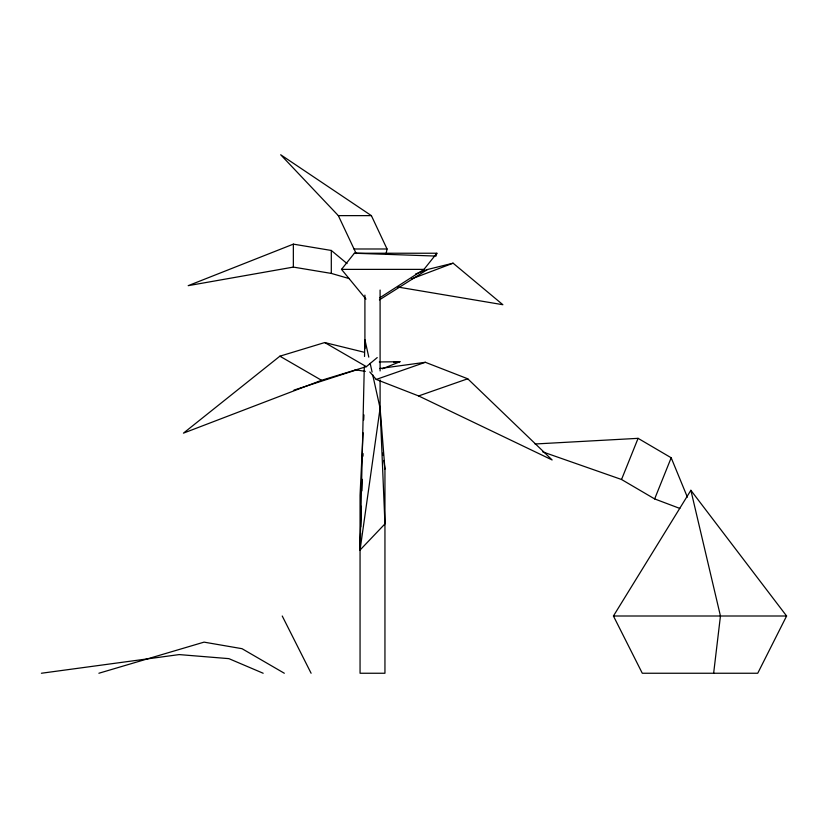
<?xml version="1.0" encoding="UTF-8"?>
<svg xmlns="http://www.w3.org/2000/svg" width="828" height="828" viewBox="0 0 828 828"><rect width="100%" height="100%" fill="white"/><g stroke="black" fill="none" stroke-linecap="round" stroke-linejoin="round"><path stroke-width="1.24" d="M364.289 366.804L360.056 550.04L384.948 523.907L380.093 408.163L372.641 374.556M364.527 356.485L364.91 339.708L368.781 357.137M360.584 533.325L360.056 550.04L380.093 408.163L384.948 469.145L384.948 673.247L360.056 673.247L360.056 495.279L363.068 432.754M360.78 526.898L361.422 506.322M361.898 490.9L362.26 479.329M362.985 456.187L363.068 453.609M363.678 419.993L363.927 414.89M713.643 673.247L720.453 616.001L690.873 490.3L613.434 616.001L642.29 673.247L757.734 673.247L786.6 616.001L690.873 490.3M386.034 253.927L387.049 248.99L371.379 215.632L280.682 154.753L338.331 215.632L356.206 253.575M354.384 253.233L436.863 253.233L435.983 256.069L354.384 253.233L341.509 269.379L365.966 299.105M679.84 508.433L654.648 498.922L621.538 479.495L638.088 438.343L671.187 457.77L687.375 497.152M654.648 498.922L671.187 457.77M379.752 297.821L423.988 269.379L436.863 253.233M364.341 352.273L324.721 342.554L279.885 356.185L183.443 433.147L321.533 380.29L366.38 366.659L377.226 357.572M379.39 299.881L427.465 269.504L453.102 263.18L502.865 304.714L397.585 286.995M382.319 368.822L399.955 361.732L379.296 361.95M347.056 263.563L331.303 250.46L293.35 244.136L188.184 285.67L293.35 267.092L331.303 273.416L349.447 278.663M415.584 274.006L427.465 269.504M411.526 278.933L453.102 263.18M376.222 379.441L425.344 362.291L467.727 378.779L552.121 459.954L418.616 395.939L376.222 379.441L369.816 371.979M418.616 395.939L467.727 378.779M293.992 390.091L357.406 369.578M98.884 673.247L204.05 642.135L242.014 648.686L284.325 673.247M379.638 368.543L425.344 362.291M41.4 673.247L179.169 654.586L228.89 658.643L263.169 673.247M393.579 362.24L399.955 361.732M535.064 443.994L638.088 438.343M338.331 215.632L371.379 215.632M353.991 248.99L387.049 248.99M341.509 269.379L423.988 269.379M613.434 616.001L786.6 616.001M355.171 369.764L365.303 371.379M542.785 451.912L621.538 479.495M324.721 342.554L366.38 366.659M279.885 356.185L321.533 380.29M282.234 616.001L311.1 673.247M370.157 363.357L372.093 372.072M382.909 452.968L383.229 455.452M383.85 460.43L384.948 469.145M380.093 290.048L380.093 370.934M380.093 379.917L380.093 413.803M364.91 295.12L364.91 348.629M331.303 250.46L331.303 273.416M293.35 244.136L293.35 267.092"/></g></svg>
